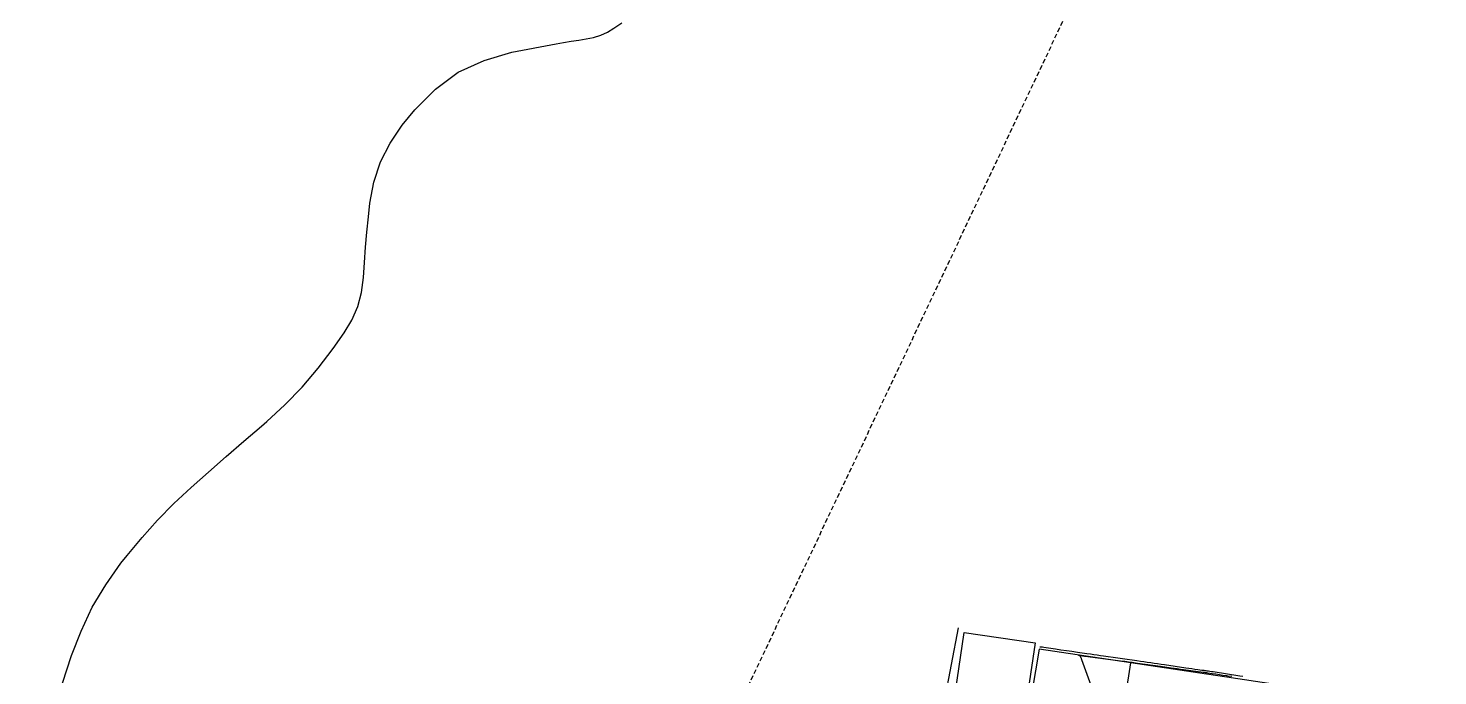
# Model space of a CAD drawing. Header units: inches. Extents: x 179221 to 180407, y 654181 to 655021.
# Drawn here: x 179789.1 to 179865.1, y 654728.2 to 654763.1 of the extents above; entities that cross this region are included whole.
import ezdxf

# ---------------------------------------------------------------- set-up
doc = ezdxf.new("R2010")
doc.units = ezdxf.units.IN
doc.header["$MEASUREMENT"] = 0
doc.linetypes.add('DASHED2', pattern=[0.375, 0.25, -0.125])
for name, color, linetype in [('1506', 42, 'Continuous'), ('1507', 32, 'Continuous'), ('2101', 7, 'DASHED2'), ('2207', 7, 'Continuous'), ('2430', 7, 'Continuous'), ('2602', 161, 'Continuous'), ('2605', 122, 'Continuous')]:
    doc.layers.add(name, color=color, linetype=linetype)

msp = doc.modelspace()

# ---------------------------------------------------------------- linework, layer by layer
at = {"layer": '1506', "lineweight": -3}
for points, elevation in [([(179843.629, 654729.752), (179843.675, 654729.759), (179843.772, 654729.75), (179843.858, 654729.733), (179844.477, 654729.64), (179844.773, 654729.596), (179845.069, 654729.553), (179845.365, 654729.51), (179845.661, 654729.467), (179846.176, 654729.393), (179846.36, 654729.367), (179846.544, 654729.341), (179846.729, 654729.315), (179846.913, 654729.289), (179847.062, 654729.268), (179847.322, 654729.232), (179847.581, 654729.196), (179847.84, 654729.159), (179848.099, 654729.122), (179848.87, 654729.012), (179849.056, 654728.985), (179849.242, 654728.959), (179849.428, 654728.932), (179849.614, 654728.905), (179849.8, 654728.878), (179849.986, 654728.851), (179850.171, 654728.824), (179850.357, 654728.797), (179851.505, 654728.628), (179851.667, 654728.604), (179851.828, 654728.58), (179851.99, 654728.557), (179852.152, 654728.533), (179852.363, 654728.503), (179852.419, 654728.495), (179852.475, 654728.487), (179852.532, 654728.479), (179852.588, 654728.471), (179852.64, 654728.463), (179852.723, 654728.452), (179852.805, 654728.44), (179852.888, 654728.428), (179852.97, 654728.415), (179854.412, 654728.199), (179854.581, 654728.174)], 56.5), ([(179846.411, 654727.674), (179845.905, 654729.05), (179845.897, 654729.073), (179845.887, 654729.095), (179845.878, 654729.117), (179845.867, 654729.14), (179845.803, 654729.271), (179845.72, 654729.3), (179846.042, 654729.258), (179846.086, 654729.253), (179848.127, 654728.986), (179848.223, 654728.973), (179848.319, 654728.96), (179848.414, 654728.947), (179848.51, 654728.933), (179848.606, 654728.92), (179848.701, 654728.906), (179848.797, 654728.893), (179848.893, 654728.88), (179850.136, 654728.709), (179850.252, 654728.693), (179850.368, 654728.677), (179850.483, 654728.66), (179850.599, 654728.644), (179850.707, 654728.628), (179850.877, 654728.604), (179851.046, 654728.58), (179851.216, 654728.557), (179851.386, 654728.533), (179852.443, 654728.388), (179852.499, 654728.38), (179852.555, 654728.372), (179852.611, 654728.364), (179852.667, 654728.356), (179852.933, 654728.317), (179853.122, 654728.289), (179853.312, 654728.262), (179853.501, 654728.234), (179853.69, 654728.207), (179853.759, 654728.197), (179853.982, 654728.166)], 57)]:
    msp.add_lwpolyline(points, dxfattribs=dict(at, elevation=elevation))
at = {"layer": '1507', "lineweight": -3, "elevation": 55}
msp.add_lwpolyline([(179790.965, 654727.793), (179791.453, 654729.28), (179791.966, 654730.604), (179792.567, 654731.882), (179793.296, 654733.091), (179794.113, 654734.254), (179794.444, 654734.676), (179795.247, 654735.645), (179796.084, 654736.582), (179796.97, 654737.472), (179797.89, 654738.33), (179798.836, 654739.163), (179799.785, 654739.994), (179800.737, 654740.82), (179801.691, 654741.644), (179801.971, 654741.885), (179802.949, 654742.791), (179803.879, 654743.741), (179804.737, 654744.756), (179805.547, 654745.815), (179806.145, 654746.66), (179806.552, 654747.354), (179806.875, 654748.076), (179807.072, 654748.843), (179807.186, 654749.639), (179807.238, 654750.458), (179807.298, 654751.276), (179807.369, 654752.094), (179807.449, 654752.91), (179807.525, 654753.639), (179807.747, 654754.779), (179808.092, 654755.867), (179808.62, 654756.88), (179809.271, 654757.841), (179809.954, 654758.681), (179811.069, 654759.783), (179812.294, 654760.698), (179813.685, 654761.334), (179815.187, 654761.784), (179817.566, 654762.224), (179817.97, 654762.297), (179818.375, 654762.366), (179818.781, 654762.43), (179819.187, 654762.491), (179819.583, 654762.577), (179819.967, 654762.696), (179820.331, 654762.865), (179820.682, 654763.068), (179821.112, 654763.358)], dxfattribs=at)
at = {"layer": '2101'}
msp.add_polyline3d([(179797.04, 654815.95, 55.16), (179856.42, 654787.83, 55.41), (179816.86, 654704.31, 55.35), (179757.49, 654732.43, 55.04)], close=True, dxfattribs=at)
at = {"layer": '2207'}
msp.add_polyline3d([(179843.39, 654729.96, 59.89), (179842.15, 654721.65, 59.82), (179838.33, 654722.22, 59.79), (179839.56, 654730.53, 59.71)], close=True, dxfattribs=at)
at = {"layer": '2430'}
msp.add_polyline3d([(179839.546, 654698.32, 56.297), (179844.83, 654697.502, 56.381), (179845.442, 654703.991, 56.561), (179845.968, 654711.71, 56.651), (179846.605, 654716.007, 56.831), (179847.304, 654720.879, 56.921), (179848.54, 654728.886, 57.146)], dxfattribs=at)
at = {"layer": '2602'}
for points in [[(179841.99, 654720.08, 57.53), (179837.36, 654720.9, 55.91), (179839.26, 654730.78, 55.85)], [(179843.606, 654729.618, 57.757), (179841.99, 654720.08, 57.45), (179841.73, 654718.54, 57.4)]]:
    msp.add_polyline3d(points, dxfattribs=at)
at = {"layer": '2605'}
msp.add_polyline3d([(179870.371, 654725.696, 58.385), (179864.809, 654726.464, 58.098), (179863.709, 654726.615, 58.041), (179853.713, 654728.117, 57.473), (179852.625, 654728.28, 57.411), (179848.54, 654728.886, 57.169), (179843.606, 654729.618, 56.877)], dxfattribs=at)

doc.saveas('drawing.dxf')
